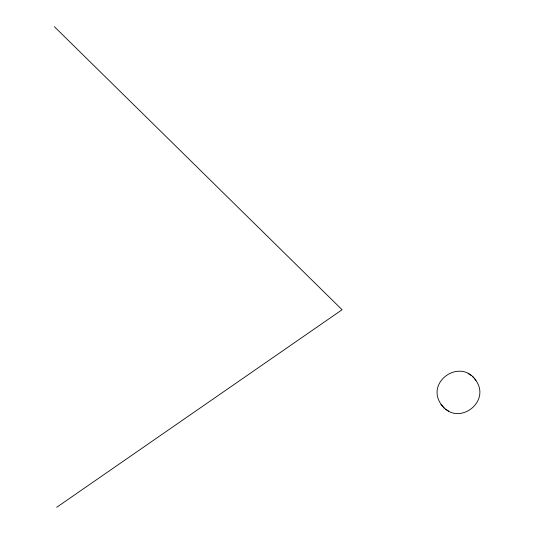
<?xml version="1.0" encoding="UTF-8"?>
<svg xmlns="http://www.w3.org/2000/svg" width="534" height="534" viewBox="0 0 534 534"><rect width="100%" height="100%" fill="white"/><g stroke="black" fill="none" stroke-linecap="round" stroke-linejoin="round"><path stroke-width="0.8" d="M56.691 507.3L342.087 309.74L54.388 26.7M475.974 380.388C459.914 357.019 423.702 382.918 442.185 405.74C459.1 427.013 492.682 400.64 474.766 378.993M471.449 375.622L468.184 373.566M445.496 409.111L448.76 411.167M440.971 404.345L444.168 408.016M472.777 376.717L473.731 377.812"/></g></svg>
